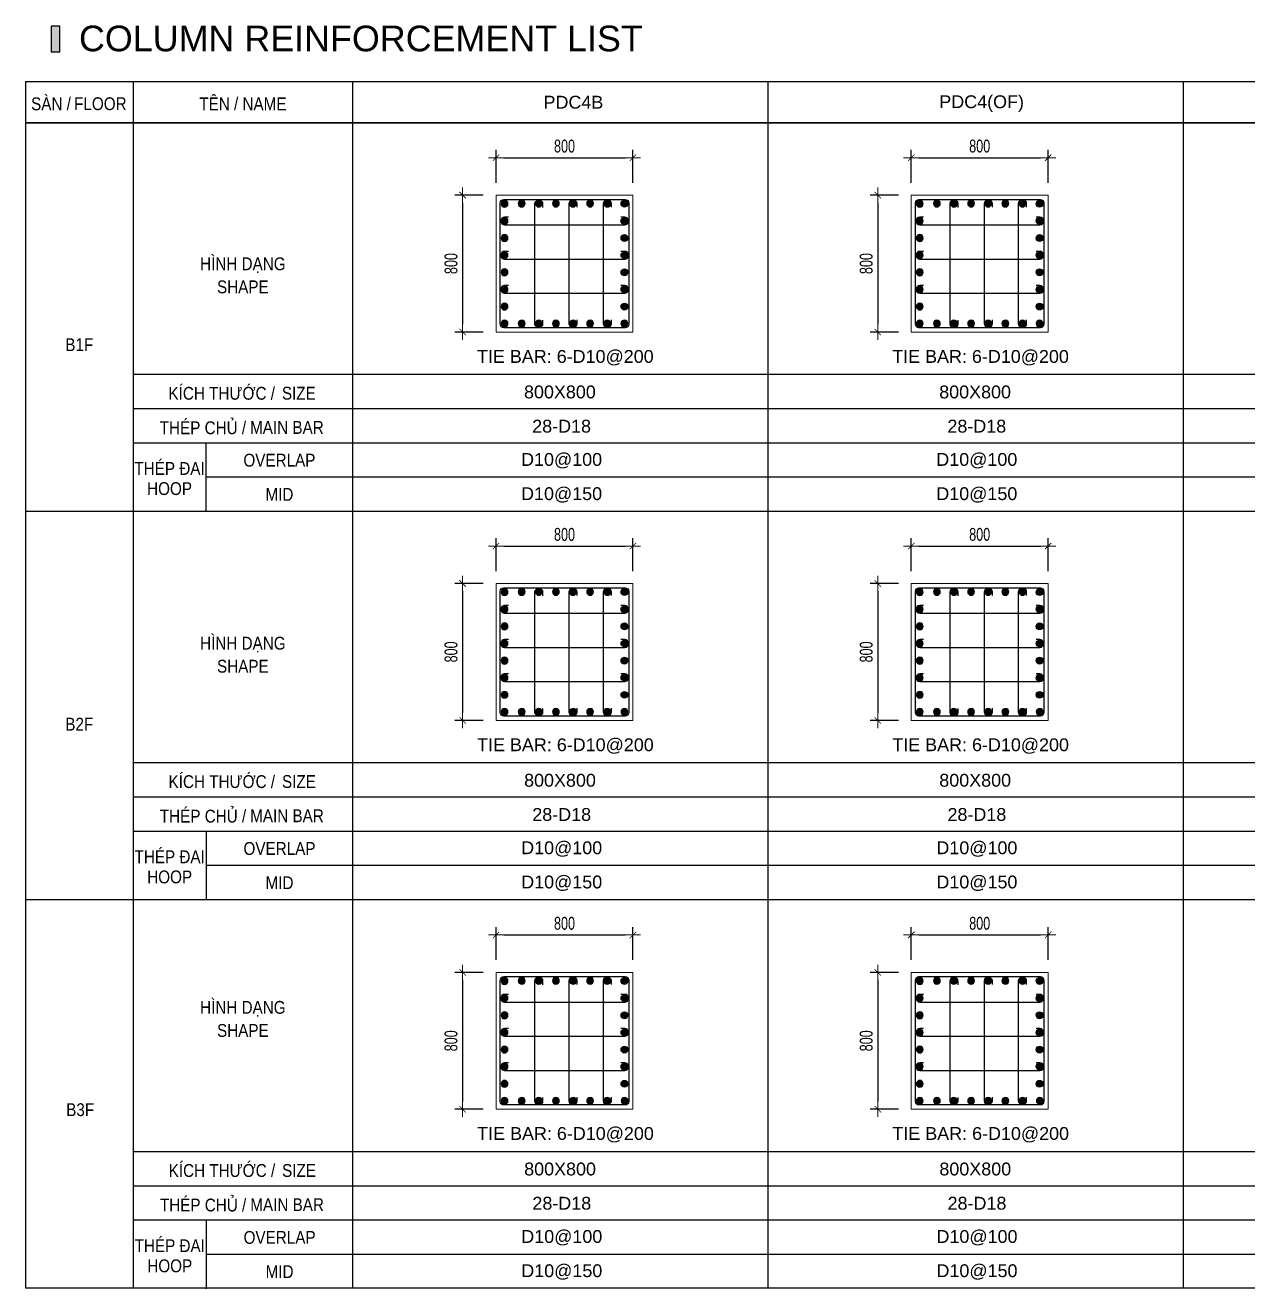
# Model space of a CAD drawing. Header units: millimetres. Extents: x 49323 to 598907, y -6102 to 181761.
# Drawn here: x 568875 to 576018, y 150196 to 157579 of the extents above; entities that cross this region are included whole.
import ezdxf
from ezdxf.enums import TextEntityAlignment as Align

# ---------------------------------------------------------------- set-up
doc = ezdxf.new("R2010")
doc.units = ezdxf.units.MM
doc.linetypes.add('CENTER2', pattern=[1.125, 0.75, -0.125, 0.125, -0.125])
doc.layers.get('Defpoints').update_dxf_attribs({"color": 151, "lineweight": 9})
for name, color, linetype in [('2', 2, 'Continuous'), ('CEN', 1, 'CENTER2'), ('STL', 3, 'Continuous'), ('TIT1', 3, 'Continuous'), ('TXT', 3, 'Continuous')]:
    doc.layers.add(name, color=color, linetype=linetype)
for name, color, linetype, lineweight in [('NDC_S_CONTINUOUS', 3, 'Continuous', 20), ('NDC_S_DIM', 1, 'Continuous', 15), ('NDC_S_VN TEXT', 7, 'Continuous', 20)]:
    doc.layers.add(name, color=color, linetype=linetype, lineweight=lineweight)
doc.styles.add('ARIAL', font='arial.ttf', dxfattribs={"width": 0.8})
doc.styles.add('NDC_ARIAL', font='arial.ttf', dxfattribs={"width": 0.85})
doc.styles.add('NDC_DIM', font='', dxfattribs={"width": 0.75})
doc.styles.get('NDC_DIM').set_extended_font_data('Dotum')
doc.dimstyles.new('NDC_dim_30', dxfattribs={"dimscale": 30, "dimtxt": 2.5, "dimasz": 1.5, "dimexe": 1.5, "dimexo": 2.5, "dimgap": 1, "dimtad": 1, "dimdec": 0, "dimzin": 0, "dimdsep": 46, "dimtxsty": 'NDC_DIM', "dimblk": 'DIMMARK', "dimcen": 0.09, "dimdle": 1.2, "dimclrd": 1, "dimclre": 1, "dimclrt": 3, "dimadec": 0, "dimazin": 0, "dimtfac": 1, "dimtdec": 0, "dimtix": 1, "dimtofl": 0, "dimtmove": 0, "dimatfit": 3, "dimfxl": 8, "dimfxlon": 1, "dimtolj": 1, "dimtzin": 0, "dimarcsym": 0})

# ---------------------------------------------------------------- blocks, each defined once
blk = doc.blocks.new('8')
at = {"layer": '2'}
blk.add_hatch(color=256, dxfattribs=at).paths.add_polyline_path([(20, 0, 0.386127), (1.9, 19.9), (-1.9, 19.9, 0.386127), (-20, 0, 1)])
blk.add_circle((0, 0), 20, dxfattribs=at)
blk = doc.blocks.new('5')
at = {"layer": 'CEN', "rotation": 180}
blk.add_blockref('8', (0, 0), dxfattribs=at)
blk = doc.blocks.new('DIMMARK')
at = {"layer": 'NDC_S_DIM', "color": 1}
blk.add_line((-1.5, 0), (1, 0), dxfattribs=at)
at = {"layer": 'NDC_S_DIM', "color": 2, "const_width": 0.1}
blk.add_lwpolyline([(-0.42, -0.42), (0.42, 0.42)], dxfattribs=at)
blk = doc.blocks.new('*D1551')
at = {"layer": 'Defpoints', "color": 0, "ltscale": 40, "transparency": 16777216}
for p in [(572426.1, 152263.2), (571626.1, 152041.8), (572426.1, 152041.8)]:
    blk.add_point(p, dxfattribs=at)
at = {"layer": 'NDC_S_DIM', "color": 1, "lineweight": -2, "ltscale": 40, "transparency": 16777216}
for p, q in [((571626.1, 152116.8), (571626.1, 152308.2)), ((571671.1, 152263.2), (572381.1, 152263.2)), ((572426.1, 152116.8), (572426.1, 152308.2))]:
    blk.add_line(p, q, dxfattribs=at)
at = {"layer": 'NDC_S_DIM', "color": 1, "lineweight": -2, "ltscale": 40, "transparency": 16777216, "xscale": 45, "yscale": 45, "zscale": 45, "rotation": 180}
blk.add_blockref('DIMMARK', (571626.1, 152263.2), dxfattribs=at)
at = {"layer": 'NDC_S_DIM', "color": 1, "lineweight": -2, "ltscale": 40, "transparency": 16777216, "xscale": 45, "yscale": 45, "zscale": 45}
blk.add_blockref('DIMMARK', (572426.1, 152263.2), dxfattribs=at)
at = {"layer": 'NDC_S_DIM', "color": 3, "ltscale": 40, "transparency": 16777216, "insert": (572026.1, 152330.7), "char_height": 75, "attachment_point": 5, "style": 'NDC_DIM'}
blk.add_mtext('\\A1;800', dxfattribs=at)
blk = doc.blocks.new('*D1552')
at = {"layer": 'Defpoints', "color": 0, "ltscale": 40, "transparency": 16777216}
for p in [(571626.1, 152044.4), (571430.7, 151244.4), (571626.1, 151244.4)]:
    blk.add_point(p, dxfattribs=at)
at = {"layer": 'NDC_S_DIM', "color": 1, "lineweight": -2, "ltscale": 40, "transparency": 16777216}
for p, q in [((571551.1, 152044.4), (571385.7, 152044.4)), ((571430.7, 151999.4), (571430.7, 151289.4)), ((571551.1, 151244.4), (571385.7, 151244.4))]:
    blk.add_line(p, q, dxfattribs=at)
at = {"layer": 'NDC_S_DIM', "color": 1, "lineweight": -2, "ltscale": 40, "transparency": 16777216, "xscale": 45, "yscale": 45, "zscale": 45}
for p, rotation in [((571430.7, 152044.4), 90), ((571430.7, 151244.4), 270)]:
    blk.add_blockref('DIMMARK', p, dxfattribs=dict(at, rotation=rotation))
at = {"layer": 'NDC_S_DIM', "color": 3, "ltscale": 40, "transparency": 16777216, "insert": (571363.2, 151644.4), "char_height": 75, "attachment_point": 5, "rotation": 90, "style": 'NDC_DIM'}
blk.add_mtext('\\A1;800', dxfattribs=at)
blk = doc.blocks.new('*D1565')
at = {"layer": 'Defpoints', "color": 0, "ltscale": 40, "transparency": 16777216}
for p in [(572426.1, 154536.1), (571626.1, 154314.7), (572426.1, 154314.7)]:
    blk.add_point(p, dxfattribs=at)
at = {"layer": 'NDC_S_DIM', "color": 1, "lineweight": -2, "ltscale": 40, "transparency": 16777216}
for p, q in [((571626.1, 154389.7), (571626.1, 154581.1)), ((572426.1, 154389.7), (572426.1, 154581.1)), ((571671.1, 154536.1), (572381.1, 154536.1))]:
    blk.add_line(p, q, dxfattribs=at)
at = {"layer": 'NDC_S_DIM', "color": 1, "lineweight": -2, "ltscale": 40, "transparency": 16777216, "xscale": 45, "yscale": 45, "zscale": 45, "rotation": 180}
blk.add_blockref('DIMMARK', (571626.1, 154536.1), dxfattribs=at)
at = {"layer": 'NDC_S_DIM', "color": 1, "lineweight": -2, "ltscale": 40, "transparency": 16777216, "xscale": 45, "yscale": 45, "zscale": 45}
blk.add_blockref('DIMMARK', (572426.1, 154536.1), dxfattribs=at)
at = {"layer": 'NDC_S_DIM', "color": 3, "ltscale": 40, "transparency": 16777216, "insert": (572026.1, 154603.6), "char_height": 75, "attachment_point": 5, "style": 'NDC_DIM'}
blk.add_mtext('\\A1;800', dxfattribs=at)
blk = doc.blocks.new('*D1566')
at = {"layer": 'Defpoints', "color": 0, "ltscale": 40, "transparency": 16777216}
for p in [(571626.1, 154317.2), (571430.7, 153517.2), (571626.1, 153517.2)]:
    blk.add_point(p, dxfattribs=at)
at = {"layer": 'NDC_S_DIM', "color": 1, "lineweight": -2, "ltscale": 40, "transparency": 16777216}
for p, q in [((571551.1, 154317.2), (571385.7, 154317.2)), ((571430.7, 154272.2), (571430.7, 153562.2)), ((571551.1, 153517.2), (571385.7, 153517.2))]:
    blk.add_line(p, q, dxfattribs=at)
at = {"layer": 'NDC_S_DIM', "color": 1, "lineweight": -2, "ltscale": 40, "transparency": 16777216, "xscale": 45, "yscale": 45, "zscale": 45}
for p, rotation in [((571430.7, 154317.2), 90), ((571430.7, 153517.2), 270)]:
    blk.add_blockref('DIMMARK', p, dxfattribs=dict(at, rotation=rotation))
at = {"layer": 'NDC_S_DIM', "color": 3, "ltscale": 40, "transparency": 16777216, "insert": (571363.2, 153917.2), "char_height": 75, "attachment_point": 5, "rotation": 90, "style": 'NDC_DIM'}
blk.add_mtext('\\A1;800', dxfattribs=at)
blk = doc.blocks.new('*D1567')
at = {"layer": 'Defpoints', "color": 0, "ltscale": 40, "transparency": 16777216}
for p in [(572426.1, 156805.5), (571626.1, 156584.1), (572426.1, 156584.1)]:
    blk.add_point(p, dxfattribs=at)
at = {"layer": 'NDC_S_DIM', "color": 1, "lineweight": -2, "ltscale": 40, "transparency": 16777216}
for p, q in [((571626.1, 156659.1), (571626.1, 156850.5)), ((572426.1, 156659.1), (572426.1, 156850.5)), ((571671.1, 156805.5), (572381.1, 156805.5))]:
    blk.add_line(p, q, dxfattribs=at)
at = {"layer": 'NDC_S_DIM', "color": 1, "lineweight": -2, "ltscale": 40, "transparency": 16777216, "xscale": 45, "yscale": 45, "zscale": 45, "rotation": 180}
blk.add_blockref('DIMMARK', (571626.1, 156805.5), dxfattribs=at)
at = {"layer": 'NDC_S_DIM', "color": 1, "lineweight": -2, "ltscale": 40, "transparency": 16777216, "xscale": 45, "yscale": 45, "zscale": 45}
blk.add_blockref('DIMMARK', (572426.1, 156805.5), dxfattribs=at)
at = {"layer": 'NDC_S_DIM', "color": 3, "ltscale": 40, "transparency": 16777216, "insert": (572026.1, 156873), "char_height": 75, "attachment_point": 5, "style": 'NDC_DIM'}
blk.add_mtext('\\A1;800', dxfattribs=at)
blk = doc.blocks.new('*D1568')
at = {"layer": 'Defpoints', "color": 0, "ltscale": 40, "transparency": 16777216}
for p in [(571626.1, 156586.7), (571430.7, 155786.7), (571626.1, 155786.7)]:
    blk.add_point(p, dxfattribs=at)
at = {"layer": 'NDC_S_DIM', "color": 1, "lineweight": -2, "ltscale": 40, "transparency": 16777216}
for p, q in [((571551.1, 156586.7), (571385.7, 156586.7)), ((571430.7, 156541.7), (571430.7, 155831.7)), ((571551.1, 155786.7), (571385.7, 155786.7))]:
    blk.add_line(p, q, dxfattribs=at)
at = {"layer": 'NDC_S_DIM', "color": 1, "lineweight": -2, "ltscale": 40, "transparency": 16777216, "xscale": 45, "yscale": 45, "zscale": 45}
for p, rotation in [((571430.7, 156586.7), 90), ((571430.7, 155786.7), 270)]:
    blk.add_blockref('DIMMARK', p, dxfattribs=dict(at, rotation=rotation))
at = {"layer": 'NDC_S_DIM', "color": 3, "ltscale": 40, "transparency": 16777216, "insert": (571363.2, 156186.7), "char_height": 75, "attachment_point": 5, "rotation": 90, "style": 'NDC_DIM'}
blk.add_mtext('\\A1;800', dxfattribs=at)
blk = doc.blocks.new('*D1559')
at = {"layer": 'Defpoints', "color": 0, "ltscale": 40, "transparency": 16777216}
for p in [(574852.2, 152263.2), (574052.2, 152041.8), (574852.2, 152041.8)]:
    blk.add_point(p, dxfattribs=at)
at = {"layer": 'NDC_S_DIM', "color": 1, "lineweight": -2, "ltscale": 40, "transparency": 16777216}
for p, q in [((574052.2, 152116.8), (574052.2, 152308.2)), ((574097.2, 152263.2), (574807.2, 152263.2)), ((574852.2, 152116.8), (574852.2, 152308.2))]:
    blk.add_line(p, q, dxfattribs=at)
at = {"layer": 'NDC_S_DIM', "color": 1, "lineweight": -2, "ltscale": 40, "transparency": 16777216, "xscale": 45, "yscale": 45, "zscale": 45, "rotation": 180}
blk.add_blockref('DIMMARK', (574052.2, 152263.2), dxfattribs=at)
at = {"layer": 'NDC_S_DIM', "color": 1, "lineweight": -2, "ltscale": 40, "transparency": 16777216, "xscale": 45, "yscale": 45, "zscale": 45}
blk.add_blockref('DIMMARK', (574852.2, 152263.2), dxfattribs=at)
at = {"layer": 'NDC_S_DIM', "color": 3, "ltscale": 40, "transparency": 16777216, "insert": (574452.2, 152330.7), "char_height": 75, "attachment_point": 5, "style": 'NDC_DIM'}
blk.add_mtext('\\A1;800', dxfattribs=at)
blk = doc.blocks.new('*D1560')
at = {"layer": 'Defpoints', "color": 0, "ltscale": 40, "transparency": 16777216}
for p in [(574052.2, 152044.4), (573856.8, 151244.4), (574052.2, 151244.4)]:
    blk.add_point(p, dxfattribs=at)
at = {"layer": 'NDC_S_DIM', "color": 1, "lineweight": -2, "ltscale": 40, "transparency": 16777216}
for p, q in [((573977.2, 152044.4), (573811.8, 152044.4)), ((573856.8, 151999.4), (573856.8, 151289.4)), ((573977.2, 151244.4), (573811.8, 151244.4))]:
    blk.add_line(p, q, dxfattribs=at)
at = {"layer": 'NDC_S_DIM', "color": 1, "lineweight": -2, "ltscale": 40, "transparency": 16777216, "xscale": 45, "yscale": 45, "zscale": 45}
for p, rotation in [((573856.8, 152044.4), 90), ((573856.8, 151244.4), 270)]:
    blk.add_blockref('DIMMARK', p, dxfattribs=dict(at, rotation=rotation))
at = {"layer": 'NDC_S_DIM', "color": 3, "ltscale": 40, "transparency": 16777216, "insert": (573789.3, 151644.4), "char_height": 75, "attachment_point": 5, "rotation": 90, "style": 'NDC_DIM'}
blk.add_mtext('\\A1;800', dxfattribs=at)
blk = doc.blocks.new('*D1561')
at = {"layer": 'Defpoints', "color": 0, "ltscale": 40, "transparency": 16777216}
for p in [(574852.2, 154536.1), (574052.2, 154314.7), (574852.2, 154314.7)]:
    blk.add_point(p, dxfattribs=at)
at = {"layer": 'NDC_S_DIM', "color": 1, "lineweight": -2, "ltscale": 40, "transparency": 16777216}
for p, q in [((574052.2, 154389.7), (574052.2, 154581.1)), ((574852.2, 154389.7), (574852.2, 154581.1)), ((574097.2, 154536.1), (574807.2, 154536.1))]:
    blk.add_line(p, q, dxfattribs=at)
at = {"layer": 'NDC_S_DIM', "color": 1, "lineweight": -2, "ltscale": 40, "transparency": 16777216, "xscale": 45, "yscale": 45, "zscale": 45, "rotation": 180}
blk.add_blockref('DIMMARK', (574052.2, 154536.1), dxfattribs=at)
at = {"layer": 'NDC_S_DIM', "color": 1, "lineweight": -2, "ltscale": 40, "transparency": 16777216, "xscale": 45, "yscale": 45, "zscale": 45}
blk.add_blockref('DIMMARK', (574852.2, 154536.1), dxfattribs=at)
at = {"layer": 'NDC_S_DIM', "color": 3, "ltscale": 40, "transparency": 16777216, "insert": (574452.2, 154603.6), "char_height": 75, "attachment_point": 5, "style": 'NDC_DIM'}
blk.add_mtext('\\A1;800', dxfattribs=at)
blk = doc.blocks.new('*D1562')
at = {"layer": 'Defpoints', "color": 0, "ltscale": 40, "transparency": 16777216}
for p in [(574052.2, 154317.2), (573856.8, 153517.2), (574052.2, 153517.2)]:
    blk.add_point(p, dxfattribs=at)
at = {"layer": 'NDC_S_DIM', "color": 1, "lineweight": -2, "ltscale": 40, "transparency": 16777216}
for p, q in [((573977.2, 154317.2), (573811.8, 154317.2)), ((573856.8, 154272.2), (573856.8, 153562.2)), ((573977.2, 153517.2), (573811.8, 153517.2))]:
    blk.add_line(p, q, dxfattribs=at)
at = {"layer": 'NDC_S_DIM', "color": 1, "lineweight": -2, "ltscale": 40, "transparency": 16777216, "xscale": 45, "yscale": 45, "zscale": 45}
for p, rotation in [((573856.8, 154317.2), 90), ((573856.8, 153517.2), 270)]:
    blk.add_blockref('DIMMARK', p, dxfattribs=dict(at, rotation=rotation))
at = {"layer": 'NDC_S_DIM', "color": 3, "ltscale": 40, "transparency": 16777216, "insert": (573789.3, 153917.2), "char_height": 75, "attachment_point": 5, "rotation": 90, "style": 'NDC_DIM'}
blk.add_mtext('\\A1;800', dxfattribs=at)
blk = doc.blocks.new('*D1563')
at = {"layer": 'Defpoints', "color": 0, "ltscale": 40, "transparency": 16777216}
for p in [(574852.2, 156805.5), (574052.2, 156584.1), (574852.2, 156584.1)]:
    blk.add_point(p, dxfattribs=at)
at = {"layer": 'NDC_S_DIM', "color": 1, "lineweight": -2, "ltscale": 40, "transparency": 16777216}
for p, q in [((574052.2, 156659.1), (574052.2, 156850.5)), ((574852.2, 156659.1), (574852.2, 156850.5)), ((574097.2, 156805.5), (574807.2, 156805.5))]:
    blk.add_line(p, q, dxfattribs=at)
at = {"layer": 'NDC_S_DIM', "color": 1, "lineweight": -2, "ltscale": 40, "transparency": 16777216, "xscale": 45, "yscale": 45, "zscale": 45, "rotation": 180}
blk.add_blockref('DIMMARK', (574052.2, 156805.5), dxfattribs=at)
at = {"layer": 'NDC_S_DIM', "color": 1, "lineweight": -2, "ltscale": 40, "transparency": 16777216, "xscale": 45, "yscale": 45, "zscale": 45}
blk.add_blockref('DIMMARK', (574852.2, 156805.5), dxfattribs=at)
at = {"layer": 'NDC_S_DIM', "color": 3, "ltscale": 40, "transparency": 16777216, "insert": (574452.2, 156873), "char_height": 75, "attachment_point": 5, "style": 'NDC_DIM'}
blk.add_mtext('\\A1;800', dxfattribs=at)
blk = doc.blocks.new('*D1564')
at = {"layer": 'Defpoints', "color": 0, "ltscale": 40, "transparency": 16777216}
for p in [(574052.2, 156586.7), (573856.8, 155786.7), (574052.2, 155786.7)]:
    blk.add_point(p, dxfattribs=at)
at = {"layer": 'NDC_S_DIM', "color": 1, "lineweight": -2, "ltscale": 40, "transparency": 16777216}
for p, q in [((573977.2, 156586.7), (573811.8, 156586.7)), ((573856.8, 156541.7), (573856.8, 155831.7)), ((573977.2, 155786.7), (573811.8, 155786.7))]:
    blk.add_line(p, q, dxfattribs=at)
at = {"layer": 'NDC_S_DIM', "color": 1, "lineweight": -2, "ltscale": 40, "transparency": 16777216, "xscale": 45, "yscale": 45, "zscale": 45}
for p, rotation in [((573856.8, 156586.7), 90), ((573856.8, 155786.7), 270)]:
    blk.add_blockref('DIMMARK', p, dxfattribs=dict(at, rotation=rotation))
at = {"layer": 'NDC_S_DIM', "color": 3, "ltscale": 40, "transparency": 16777216, "insert": (573789.3, 156186.7), "char_height": 75, "attachment_point": 5, "rotation": 90, "style": 'NDC_DIM'}
blk.add_mtext('\\A1;800', dxfattribs=at)

msp = doc.modelspace()

# ---------------------------------------------------------------- hatches: boundary and pattern name
at = {"layer": 'TXT'}
msp.add_hatch(color=7, dxfattribs=at).paths.add_polyline_path([(569077, 157424.8), (569077, 157574.8), (569027, 157574.8), (569027, 157424.8)])

# ---------------------------------------------------------------- linework, layer by layer
at = {"layer": '2', "lineweight": -2, "ltscale": 1000}
for points in [[(572401.1, 156541.7), (572401.1, 155831.7, -0.414214), (572381.1, 155811.7), (571671.1, 155811.7, -0.414214), (571651.1, 155831.7), (571651.1, 156541.7, -0.414214), (571671.1, 156561.7), (572381.1, 156561.7, -0.414214)], [(574827.2, 156541.7), (574827.2, 155831.7, -0.414214), (574807.2, 155811.7), (574097.2, 155811.7, -0.414214), (574077.2, 155831.7), (574077.2, 156541.7, -0.414214), (574097.2, 156561.7), (574807.2, 156561.7, -0.414214)], [(572401.1, 154272.2), (572401.1, 153562.2, -0.414214), (572381.1, 153542.2), (571671.1, 153542.2, -0.414214), (571651.1, 153562.2), (571651.1, 154272.2, -0.414214), (571671.1, 154292.2), (572381.1, 154292.2, -0.414214)], [(574827.2, 154272.2), (574827.2, 153562.2, -0.414214), (574807.2, 153542.2), (574097.2, 153542.2, -0.414214), (574077.2, 153562.2), (574077.2, 154272.2, -0.414214), (574097.2, 154292.2), (574807.2, 154292.2, -0.414214)], [(572401.1, 151999.4), (572401.1, 151289.4, -0.414214), (572381.1, 151269.4), (571671.1, 151269.4, -0.414214), (571651.1, 151289.4), (571651.1, 151999.4, -0.414214), (571671.1, 152019.4), (572381.1, 152019.4, -0.414214)], [(574827.2, 151999.4), (574827.2, 151289.4, -0.414214), (574807.2, 151269.4), (574097.2, 151269.4, -0.414214), (574077.2, 151289.4), (574077.2, 151999.4, -0.414214), (574097.2, 152019.4), (574807.2, 152019.4, -0.414214)]]:
    msp.add_lwpolyline(points, format="xyb", close=True, dxfattribs=at)
at = {"layer": '2'}
for points in [[(571898.4, 155856.3), (571898.4, 155834.2, -1), (571853.4, 155834.2), (571853.4, 156536.2, -1), (571898.4, 156536.2), (571898.4, 156514)], [(572098.4, 155857.8), (572098.4, 155835.6, -1), (572053.4, 155835.6), (572053.4, 156537.7, -1), (572098.4, 156537.7), (572098.4, 156515.5)], [(572298.4, 155857.8), (572298.4, 155835.6, -1), (572253.4, 155835.6), (572253.4, 156537.7, -1), (572298.4, 156537.7), (572298.4, 156515.5)], [(574324.5, 155856.3), (574324.5, 155834.2, -1), (574279.5, 155834.2), (574279.5, 156536.2, -1), (574324.5, 156536.2), (574324.5, 156514)], [(574524.5, 155857.8), (574524.5, 155835.6, -1), (574479.5, 155835.6), (574479.5, 156537.7, -1), (574524.5, 156537.7), (574524.5, 156515.5)], [(574724.5, 155857.8), (574724.5, 155835.6, -1), (574679.5, 155835.6), (574679.5, 156537.7, -1), (574724.5, 156537.7), (574724.5, 156515.5)], [(571698, 156458.2), (571675.9, 156458.2, 1), (571675.9, 156413.2), (572377.9, 156413.2, 1), (572377.9, 156458.2), (572355.8, 156458.2)], [(574124.1, 156458.2), (574102, 156458.2, 1), (574102, 156413.2), (574804, 156413.2, 1), (574804, 156458.2), (574781.9, 156458.2)], [(571698, 156258.2), (571675.9, 156258.2, 1), (571675.9, 156213.2), (572377.9, 156213.2, 1), (572377.9, 156258.2), (572355.8, 156258.2)], [(574124.1, 156258.2), (574102, 156258.2, 1), (574102, 156213.2), (574804, 156213.2, 1), (574804, 156258.2), (574781.9, 156258.2)], [(571698, 156058.2), (571675.9, 156058.2, 1), (571675.9, 156013.2), (572377.9, 156013.2, 1), (572377.9, 156058.2), (572355.8, 156058.2)], [(574124.1, 156058.2), (574102, 156058.2, 1), (574102, 156013.2), (574804, 156013.2, 1), (574804, 156058.2), (574781.9, 156058.2)], [(571898.4, 153586.9), (571898.4, 153564.7, -1), (571853.4, 153564.7), (571853.4, 154266.7, -1), (571898.4, 154266.7), (571898.4, 154244.6)], [(572098.4, 153588.4), (572098.4, 153566.2, -1), (572053.4, 153566.2), (572053.4, 154268.2, -1), (572098.4, 154268.2), (572098.4, 154246.1)], [(572298.4, 153588.4), (572298.4, 153566.2, -1), (572253.4, 153566.2), (572253.4, 154268.2, -1), (572298.4, 154268.2), (572298.4, 154246.1)], [(574324.5, 153586.9), (574324.5, 153564.7, -1), (574279.5, 153564.7), (574279.5, 154266.7, -1), (574324.5, 154266.7), (574324.5, 154244.6)], [(574524.5, 153588.4), (574524.5, 153566.2, -1), (574479.5, 153566.2), (574479.5, 154268.2, -1), (574524.5, 154268.2), (574524.5, 154246.1)], [(574724.5, 153588.4), (574724.5, 153566.2, -1), (574679.5, 153566.2), (574679.5, 154268.2, -1), (574724.5, 154268.2), (574724.5, 154246.1)], [(571698, 154188.8), (571675.9, 154188.8, 1), (571675.9, 154143.8), (572377.9, 154143.8, 1), (572377.9, 154188.8), (572355.8, 154188.8)], [(574124.1, 154188.8), (574102, 154188.8, 1), (574102, 154143.8), (574804, 154143.8, 1), (574804, 154188.8), (574781.9, 154188.8)], [(571698, 153988.8), (571675.9, 153988.8, 1), (571675.9, 153943.8), (572377.9, 153943.8, 1), (572377.9, 153988.8), (572355.8, 153988.8)], [(574124.1, 153988.8), (574102, 153988.8, 1), (574102, 153943.8), (574804, 153943.8, 1), (574804, 153988.8), (574781.9, 153988.8)], [(571698, 153788.8), (571675.9, 153788.8, 1), (571675.9, 153743.8), (572377.9, 153743.8, 1), (572377.9, 153788.8), (572355.8, 153788.8)], [(574124.1, 153788.8), (574102, 153788.8, 1), (574102, 153743.8), (574804, 153743.8, 1), (574804, 153788.8), (574781.9, 153788.8)], [(571898.4, 151314), (571898.4, 151291.9, -1), (571853.4, 151291.9), (571853.4, 151993.9, -1), (571898.4, 151993.9), (571898.4, 151971.7)], [(572098.4, 151315.5), (572098.4, 151293.3, -1), (572053.4, 151293.3), (572053.4, 151995.4, -1), (572098.4, 151995.4), (572098.4, 151973.2)], [(572298.4, 151315.5), (572298.4, 151293.3, -1), (572253.4, 151293.3), (572253.4, 151995.4, -1), (572298.4, 151995.4), (572298.4, 151973.2)], [(574324.5, 151314), (574324.5, 151291.9, -1), (574279.5, 151291.9), (574279.5, 151993.9, -1), (574324.5, 151993.9), (574324.5, 151971.7)], [(574524.5, 151315.5), (574524.5, 151293.3, -1), (574479.5, 151293.3), (574479.5, 151995.4, -1), (574524.5, 151995.4), (574524.5, 151973.2)], [(574724.5, 151315.5), (574724.5, 151293.3, -1), (574679.5, 151293.3), (574679.5, 151995.4, -1), (574724.5, 151995.4), (574724.5, 151973.2)], [(571698, 151915.9), (571675.9, 151915.9, 1), (571675.9, 151870.9), (572377.9, 151870.9, 1), (572377.9, 151915.9), (572355.8, 151915.9)], [(574124.1, 151915.9), (574102, 151915.9, 1), (574102, 151870.9), (574804, 151870.9, 1), (574804, 151915.9), (574781.9, 151915.9)], [(571698, 151715.9), (571675.9, 151715.9, 1), (571675.9, 151670.9), (572377.9, 151670.9, 1), (572377.9, 151715.9), (572355.8, 151715.9)], [(574124.1, 151715.9), (574102, 151715.9, 1), (574102, 151670.9), (574804, 151670.9, 1), (574804, 151715.9), (574781.9, 151715.9)], [(571698, 151515.9), (571675.9, 151515.9, 1), (571675.9, 151470.9), (572377.9, 151470.9, 1), (572377.9, 151515.9), (572355.8, 151515.9)], [(574124.1, 151515.9), (574102, 151515.9, 1), (574102, 151470.9), (574804, 151470.9, 1), (574804, 151515.9), (574781.9, 151515.9)]]:
    msp.add_lwpolyline(points, format="xyb", dxfattribs=at)
at = {"layer": 'NDC_S_CONTINUOUS', "ltscale": 70}
for points in [[(572426.1, 156586.7), (572426.1, 155786.7), (571626.1, 155786.7), (571626.1, 156586.7), (572426.1, 156586.7)], [(574852.2, 156586.7), (574852.2, 155786.7), (574052.2, 155786.7), (574052.2, 156586.7), (574852.2, 156586.7)], [(572426.1, 154317.2), (572426.1, 153517.2), (571626.1, 153517.2), (571626.1, 154317.2), (572426.1, 154317.2)], [(574852.2, 154317.2), (574852.2, 153517.2), (574052.2, 153517.2), (574052.2, 154317.2), (574852.2, 154317.2)], [(572426.1, 152044.4), (572426.1, 151244.4), (571626.1, 151244.4), (571626.1, 152044.4), (572426.1, 152044.4)], [(574852.2, 152044.4), (574852.2, 151244.4), (574052.2, 151244.4), (574052.2, 152044.4), (574852.2, 152044.4)]]:
    msp.add_lwpolyline(points, dxfattribs=at)
at = {"layer": 'TIT1'}
for p, q in [((568875.8, 157249.8), (568875.8, 150199)), ((569504.8, 157249.8), (569504.8, 150199)), ((570788.7, 150199), (570788.7, 157249.8)), ((573214.8, 157249.8), (573214.8, 150199)), ((575640.9, 157249.8), (575640.9, 150199)), ((580493.1, 157009.8), (568875.3, 157009.8)), ((568877, 157009.8), (580493.1, 157009.8)), ((580493.1, 154737.8), (568875.8, 154737.8)), ((580493.1, 152468.4), (568876.4, 152468.4)), ((580493.1, 150199), (568876.4, 150199))]:
    msp.add_line(p, q, dxfattribs=at)
at = {"layer": 'TIT1', "color": 2}
msp.add_line((568877, 157249.8), (580493.1, 157249.8), dxfattribs=at)
at = {"layer": 'TIT1', "color": 8}
for p, q in [((580493.1, 155537.8), (569503.7, 155537.8)), ((580493.1, 155337.8), (569503.7, 155337.8)), ((580493.1, 155137.8), (569503.7, 155137.8)), ((569932.9, 154737.8), (569932.9, 155137.8)), ((580493.1, 154937.8), (569932.9, 154937.8)), ((580493.1, 153268.4), (569504.2, 153268.4)), ((580493.1, 153068.4), (569504.2, 153068.4)), ((580493.1, 152868.4), (569504.2, 152868.4)), ((569933.5, 152468.4), (569933.5, 152868.4)), ((580493.1, 152668.4), (569933.5, 152668.4)), ((580493.1, 150995.5), (569504.8, 150995.5)), ((580493.1, 150795.5), (569504.8, 150795.5)), ((580493.1, 150595.5), (569504.8, 150595.5)), ((569934, 150195.5), (569934, 150595.5)), ((580493.1, 150395.5), (569934, 150395.5))]:
    msp.add_line(p, q, dxfattribs=at)
at = {"layer": 'TXT', "color": 7}
msp.add_lwpolyline([(569077, 157424.8), (569077, 157574.8), (569027, 157574.8), (569027, 157424.8)], close=True, dxfattribs=at)
msp.add_lwpolyline([(569077, 157424.8), (569077, 157574.8), (569027, 157574.8), (569027, 157424.8)], close=True, dxfattribs=at)

# ---------------------------------------------------------------- block references
at = {"layer": 'STL', "xscale": -1}
for p in [(571675.9, 156536.7), (574102, 156536.7), (571675.9, 156435.7), (574102, 156435.7), (571675.9, 156335.7), (574102, 156335.7), (571675.9, 156235.7), (574102, 156235.7), (571675.9, 156135.7), (574102, 156135.7), (571675.9, 156035.7), (574102, 156035.7), (571675.9, 155935.7), (574102, 155935.7), (571675.9, 155835.7), (574102, 155835.7), (571675.9, 154267.2), (574102, 154267.2), (571675.9, 154166.3), (574102, 154166.3), (571675.9, 154066.3), (574102, 154066.3), (571675.9, 153966.3), (574102, 153966.3), (571675.9, 153866.3), (574102, 153866.3), (571675.9, 153766.3), (574102, 153766.3), (571675.9, 153666.3), (574102, 153666.3), (571675.9, 153566.3), (574102, 153566.3), (571675.9, 151994.4), (574102, 151994.4), (571675.9, 151893.4), (574102, 151893.4), (571675.9, 151793.4), (574102, 151793.4), (571675.9, 151693.4), (574102, 151693.4), (571675.9, 151593.4), (574102, 151593.4), (571675.9, 151493.4), (574102, 151493.4), (571675.9, 151393.4), (574102, 151393.4), (571675.9, 151293.4), (574102, 151293.4)]:
    msp.add_blockref('5', p, dxfattribs=at)
at = {"layer": 'STL', "xscale": -1, "rotation": 270}
for p in [(571775.9, 156537.7), (571875.9, 156537.7), (571975.9, 156537.7), (572075.9, 156537.7), (572175.9, 156537.7), (572275.9, 156537.7), (574202, 156537.7), (574302, 156537.7), (574402, 156537.7), (574502, 156537.7), (574602, 156537.7), (574702, 156537.7), (571675.9, 155835.7), (571775.9, 155835.7), (571875.9, 155835.7), (571975.9, 155835.7), (572075.9, 155835.7), (572175.9, 155835.7), (572275.9, 155835.7), (572375.8, 155835.7), (574102, 155835.7), (574202, 155835.7), (574302, 155835.7), (574402, 155835.7), (574502, 155835.7), (574602, 155835.7), (574702, 155835.7), (574801.9, 155835.7), (571775.9, 154268.2), (571875.9, 154268.2), (571975.9, 154268.2), (572075.9, 154268.2), (572175.9, 154268.2), (572275.9, 154268.2), (574202, 154268.2), (574302, 154268.2), (574402, 154268.2), (574502, 154268.2), (574602, 154268.2), (574702, 154268.2), (571675.9, 153566.3), (571775.9, 153566.3), (571875.9, 153566.3), (571975.9, 153566.3), (572075.9, 153566.3), (572175.9, 153566.3), (572275.9, 153566.3), (572376.6, 153566.3), (574102, 153566.3), (574202, 153566.3), (574302, 153566.3), (574402, 153566.3), (574502, 153566.3), (574602, 153566.3), (574702, 153566.3), (574802.7, 153566.3), (571775.9, 151995.4), (571875.9, 151995.4), (571975.9, 151995.4), (572075.9, 151995.4), (572175.9, 151995.4), (572275.9, 151995.4), (574202, 151995.4), (574302, 151995.4), (574402, 151995.4), (574502, 151995.4), (574602, 151995.4), (574702, 151995.4), (571675.9, 151293.4), (571775.9, 151293.4), (571875.9, 151293.4), (571975.9, 151293.4), (572075.9, 151293.4), (572175.9, 151293.4), (572275.9, 151293.4), (572377.2, 151293.4), (574102, 151293.4), (574202, 151293.4), (574302, 151293.4), (574402, 151293.4), (574502, 151293.4), (574602, 151293.4), (574702, 151293.4), (574803.3, 151293.4)]:
    msp.add_blockref('5', p, dxfattribs=at)
at = {"layer": 'STL'}
for p in [(572376.3, 156536.7), (574802.4, 156536.7), (572376.3, 156435.7), (574802.4, 156435.7), (572376.3, 156335.7), (574802.4, 156335.7), (572376.3, 156235.7), (574802.4, 156235.7), (572376.3, 156135.7), (574802.4, 156135.7), (572376.3, 156035.7), (574802.4, 156035.7), (572376.3, 155935.7), (574802.4, 155935.7), (572376.3, 154267.2), (574802.4, 154267.2), (572376.3, 154166.3), (574802.4, 154166.3), (572376.3, 154066.3), (574802.4, 154066.3), (572376.3, 153966.3), (574802.4, 153966.3), (572376.3, 153866.3), (574802.4, 153866.3), (572376.3, 153766.3), (574802.4, 153766.3), (572376.3, 153666.3), (574802.4, 153666.3), (572376.3, 151994.4), (574802.4, 151994.4), (572376.3, 151893.4), (574802.4, 151893.4), (572376.3, 151793.4), (574802.4, 151793.4), (572376.3, 151693.4), (574802.4, 151693.4), (572376.3, 151593.4), (574802.4, 151593.4), (572376.3, 151493.4), (574802.4, 151493.4), (572376.3, 151393.4), (574802.4, 151393.4)]:
    msp.add_blockref('5', p, dxfattribs=at)

# ---------------------------------------------------------------- texts
at = {"layer": 'NDC_S_VN TEXT', "style": 'NDC_ARIAL', "width": 0.85}
for s, p in [('SÀN /', (569025.6, 157129.8)), ('HÌNH DẠNG', (570146.7, 156186.8)), ('KÍCH THƯỚC /', (570023.3, 155437.8)), ('THÉP CHỦ /', (569913.3, 155237.8)), ('THÉP ĐAI', (569718.4, 154998.9)), ('HÌNH DẠNG', (570146.7, 153969.7)), ('KÍCH THƯỚC /', (570023.8, 153168.4)), ('THÉP CHỦ /', (569913.8, 152968.4)), ('THÉP ĐAI', (569719, 152729.5)), ('HÌNH DẠNG', (570146.7, 151841.3)), ('KÍCH THƯỚC /', (570024.4, 150895.5)), ('THÉP CHỦ /', (569914.3, 150695.5)), ('THÉP ĐAI', (569719.5, 150456.6))]:
    msp.add_text(s, height=75, dxfattribs=at).set_placement(p, align=Align.MIDDLE)
at = {"layer": 'TIT1', "style": 'NDC_ARIAL', "width": 0.85}
for s, p in [('FLOOR', (569314.1, 157121)), ('TÊN / NAME', (570146.9, 157129.8)), ('SHAPE', (570146.7, 156050.6)), ('B1F', (569190.8, 155712.8)), ('SIZE', (570473.8, 155429)), ('MAIN BAR', (570404.1, 155229)), ('OVERLAP', (570360.3, 155037.8)), ('HOOP', (569718.4, 154871.6)), ('MID', (570360.3, 154837.8)), ('SHAPE', (570146.7, 153833.5)), ('B2F', (569190.8, 153495.6)), ('SIZE', (570474.3, 153159.6)), ('MAIN BAR', (570404.6, 152959.5)), ('OVERLAP', (570360.8, 152768.4)), ('HOOP', (569719, 152602.2)), ('MID', (570360.8, 152568.4)), ('SHAPE', (570146.7, 151705)), ('B3F', (569196.2, 151242)), ('SIZE', (570474.8, 150886.7)), ('MAIN BAR', (570405.2, 150686.7)), ('OVERLAP', (570361.4, 150495.5)), ('HOOP', (569719.5, 150329.3)), ('MID', (570361.4, 150295.5))]:
    msp.add_text(s, height=75, dxfattribs=at).set_placement(p, align=Align.MIDDLE)
at = {"layer": 'TIT1', "color": 2, "style": 'NDC_ARIAL'}
for s, p in [('PDC4B', (572078.2, 157129.8)), ('PDC4(OF)', (574463.5, 157123.2))]:
    msp.add_text(s, height=75, dxfattribs=at).set_placement(p, align=Align.MIDDLE)
at = {"layer": 'TIT1', "style": 'NDC_ARIAL'}
for s, p in [('TIE BAR: 6-D10@200', (572031, 155638.4)), ('TIE BAR: 6-D10@200', (574457.1, 155638.4)), ('800X800', (571999.2, 155436.5)), ('800X800', (574425.3, 155436.5)), ('28-D18', (572009.2, 155236.5)), ('28-D18', (574435.3, 155236.5)), ('D10@100', (572009.2, 155036.5)), ('D10@100', (574435.3, 155036.5)), ('D10@150', (572009.2, 154836.5)), ('D10@150', (574435.3, 154836.5)), ('TIE BAR: 6-D10@200', (572031.5, 153369)), ('TIE BAR: 6-D10@200', (574457.6, 153369)), ('800X800', (571999.7, 153167.1)), ('800X800', (574425.8, 153167.1)), ('28-D18', (572009.7, 152967.1)), ('28-D18', (574435.8, 152967.1)), ('D10@100', (572009.7, 152767.1)), ('D10@100', (574435.8, 152767.1)), ('D10@150', (572009.7, 152567.1)), ('D10@150', (574435.8, 152567.1)), ('TIE BAR: 6-D10@200', (572032, 151097.3)), ('TIE BAR: 6-D10@200', (574458.1, 151097.3)), ('800X800', (572000.2, 150895.3)), ('800X800', (574426.3, 150895.3)), ('28-D18', (572010.3, 150695.3)), ('28-D18', (574436.4, 150695.3)), ('D10@100', (572010.3, 150495.3)), ('D10@100', (574436.4, 150495.3)), ('D10@150', (572010.3, 150295.3)), ('D10@150', (574436.4, 150295.3))]:
    msp.add_text(s, height=75, dxfattribs=at).set_placement(p, align=Align.MIDDLE)
at = {"layer": 'TXT', "color": 3, "style": 'ARIAL'}
msp.add_text('COLUMN REINFORCEMENT LIST', height=150, dxfattribs=at).set_placement((569189.2, 157427.2))

# ---------------------------------------------------------------- dimensions: what is measured, and where the dimension line sits
at = {"layer": 'NDC_S_DIM', "ltscale": 40}
for base, p1, p2, picture, middle in [((572426.1, 156805.5), (571626.1, 156584.1), (572426.1, 156584.1), '*D1567', (572026.1, 156873)), ((574852.2, 156805.5), (574052.2, 156584.1), (574852.2, 156584.1), '*D1563', (574452.2, 156873)), ((572426.1, 154536.1), (571626.1, 154314.7), (572426.1, 154314.7), '*D1565', (572026.1, 154603.6)), ((574852.2, 154536.1), (574052.2, 154314.7), (574852.2, 154314.7), '*D1561', (574452.2, 154603.6)), ((572426.1, 152263.2), (571626.1, 152041.8), (572426.1, 152041.8), '*D1551', (572026.1, 152330.7)), ((574852.2, 152263.2), (574052.2, 152041.8), (574852.2, 152041.8), '*D1559', (574452.2, 152330.7))]:
    dim = msp.add_linear_dim(base=base, p1=p1, p2=p2, dimstyle='NDC_dim_30', dxfattribs=at)
    dim.commit()
    dim.dimension.update_dxf_attribs({"geometry": picture, "text_midpoint": middle})
for base, p1, p2, picture, middle in [((571430.7, 155786.7), (571626.1, 156586.7), (571626.1, 155786.7), '*D1568', (571363.2, 156186.7)), ((573856.8, 155786.7), (574052.2, 156586.7), (574052.2, 155786.7), '*D1564', (573789.3, 156186.7)), ((571430.7, 153517.2), (571626.1, 154317.2), (571626.1, 153517.2), '*D1566', (571363.2, 153917.2)), ((573856.8, 153517.2), (574052.2, 154317.2), (574052.2, 153517.2), '*D1562', (573789.3, 153917.2)), ((571430.7, 151244.4), (571626.1, 152044.4), (571626.1, 151244.4), '*D1552', (571363.2, 151644.4)), ((573856.8, 151244.4), (574052.2, 152044.4), (574052.2, 151244.4), '*D1560', (573789.3, 151644.4))]:
    dim = msp.add_linear_dim(base=base, p1=p1, p2=p2, angle=90, dimstyle='NDC_dim_30', dxfattribs=at)
    dim.commit()
    dim.dimension.update_dxf_attribs({"geometry": picture, "text_midpoint": middle})

doc.saveas('drawing.dxf')
